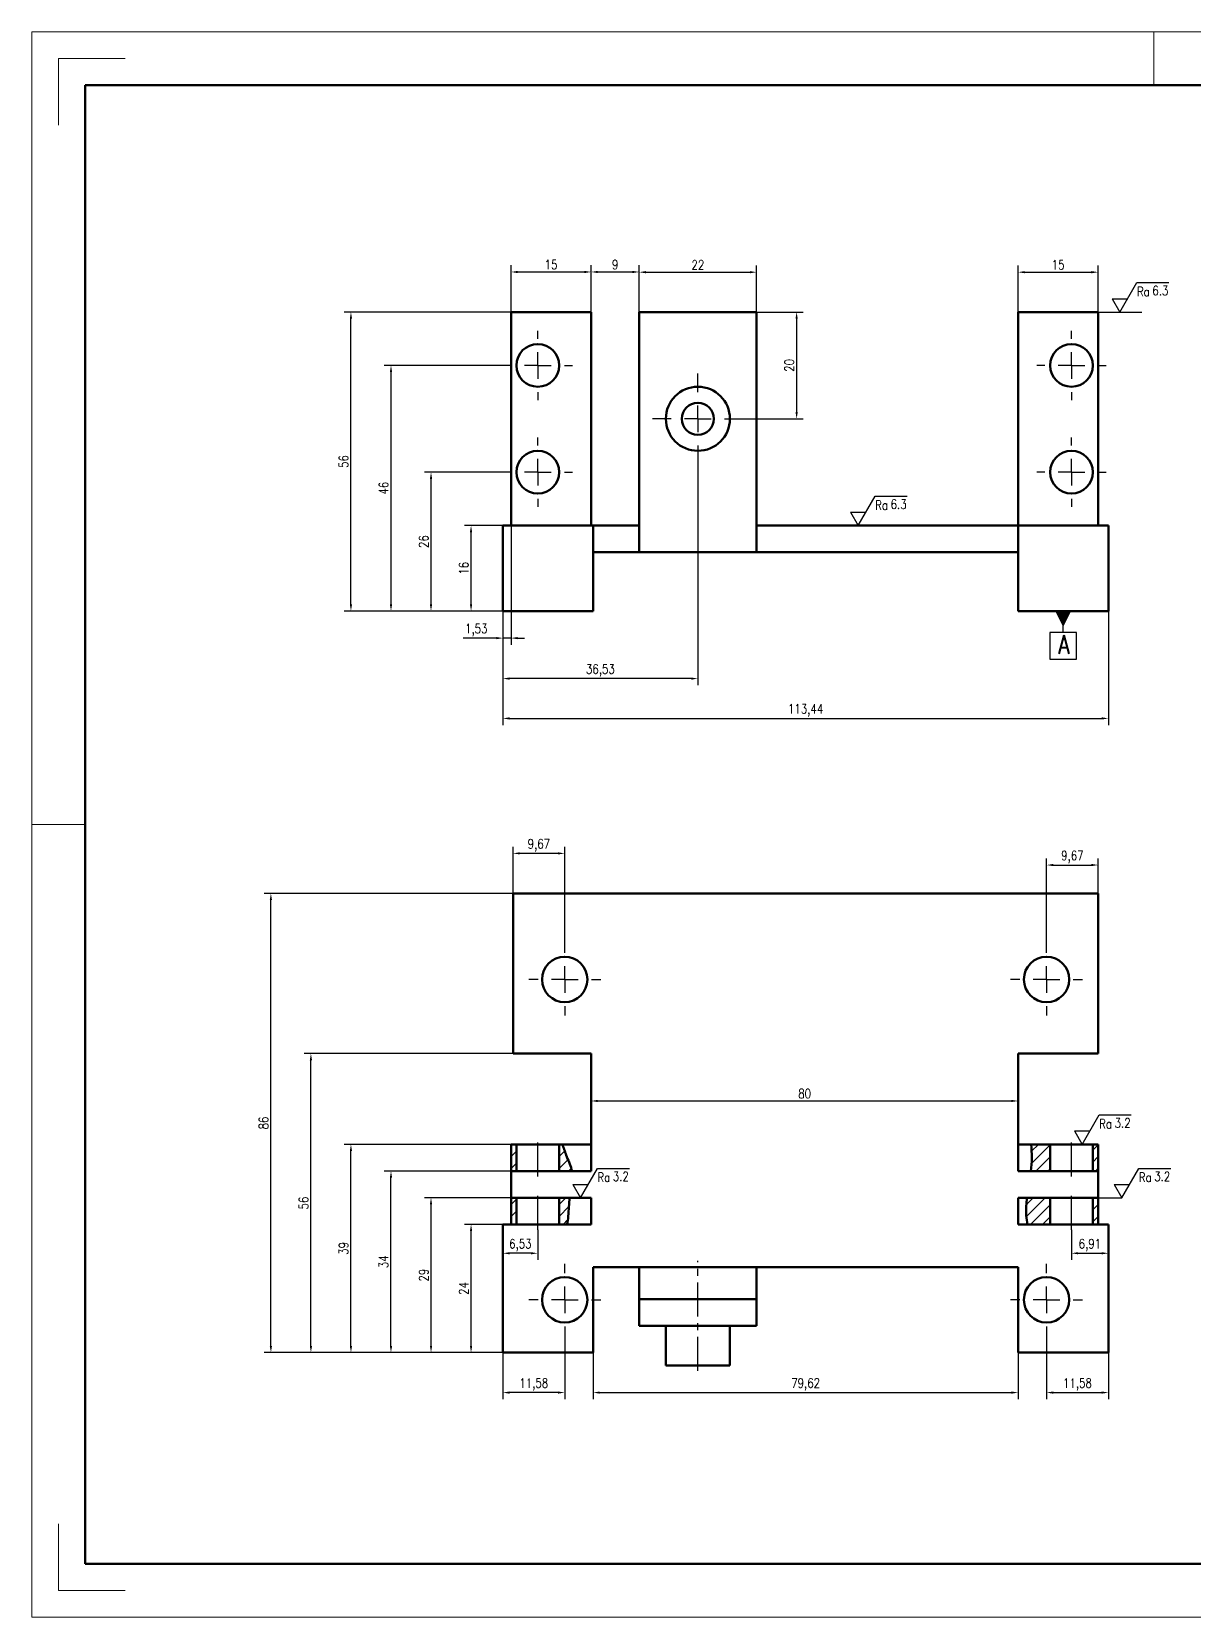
# Model space of a CAD drawing. Header units: millimetres. Extents: x 1049 to 1890, y 0 to 594.
# Drawn here: x 1049 to 1484, y 0 to 594 of the extents above; entities that cross this region are included whole.
import ezdxf

# ---------------------------------------------------------------- set-up
doc = ezdxf.new("R2010")
doc.units = ezdxf.units.MM
doc.header["$PDSIZE"] = -1
doc.linetypes.add('CENTERX2', pattern=[20.32, 12.7, -2.54, 2.54, -2.54])
for name, color, linetype in [('中心线', 1, 'CENTERX2'), ('剖面线', 4, 'Continuous'), ('尺寸线', 3, 'Continuous'), ('符号', 4, 'Continuous')]:
    doc.layers.add(name, color=color, linetype=linetype)
doc.layers.add('外框', color=255, linetype='Continuous', lineweight=0)
doc.layers.add('粗实线', color=255, linetype='Continuous', lineweight=50)
doc.styles.get("Standard").update_dxf_attribs({"font": 'txt.shx', "width": 0.8})
doc.dimstyles.new('副本 ISO-25', dxfattribs={"dimtxt": 3.5, "dimasz": 2.5, "dimexe": 2.5, "dimexo": 0, "dimgap": 1, "dimtad": 1, "dimlfac": 0.5, "dimtxsty": 'Standard', "dimcen": 2.5, "dimclrd": 3, "dimclre": 3, "dimadec": 0, "dimazin": 0, "dimtfac": 1, "dimtmove": 0, "dimatfit": 3, "dimfxl": 0, "dimarcsym": 0})
pattern_1 = [(45, (1033.679, 0), (-2.245064, 2.245064), [])]

# ---------------------------------------------------------------- blocks, each defined once
blk = doc.blocks.new('SW_CENTERMARKSYMBOL_0')
at = {"layer": '中心线', "color": 0}
for p, q in [((0, 10), (0, 13)), ((-10, 0), (-13, 0)), ((0, 0), (-5, 0)), ((0, 0), (0, 5)), ((0, 0), (0, -5)), ((0, 0), (5, 0)), ((10, 0), (13, 0)), ((0, -10), (0, -13))]:
    blk.add_line(p, q, dxfattribs=at)
blk = doc.blocks.new('SW_CENTERMARKSYMBOL_1')
at = {"layer": '中心线', "color": 0}
for p, q in [((0, 10), (0, 13)), ((-10, 0), (-13, 0)), ((0, 0), (-5, 0)), ((0, 0), (0, 5)), ((0, 0), (0, -5)), ((0, 0), (5, 0)), ((10, 0), (13, 0)), ((0, -10), (0, -13))]:
    blk.add_line(p, q, dxfattribs=at)
blk = doc.blocks.new('SW_CENTERMARKSYMBOL_2')
at = {"layer": '中心线', "color": 0}
for p, q in [((0, 10), (0, 13)), ((-10, 0), (-13, 0)), ((0, 0), (-5, 0)), ((0, 0), (0, 5)), ((0, 0), (0, -5)), ((0, 0), (5, 0)), ((10, 0), (13, 0)), ((0, -10), (0, -13))]:
    blk.add_line(p, q, dxfattribs=at)
blk = doc.blocks.new('SW_CENTERMARKSYMBOL_3')
at = {"layer": '中心线', "color": 0}
for p, q in [((0, 10), (0, 13)), ((-10, 0), (-13, 0)), ((0, 0), (-5, 0)), ((0, 0), (0, 5)), ((0, 0), (0, -5)), ((0, 0), (5, 0)), ((10, 0), (13, 0)), ((0, -10), (0, -13))]:
    blk.add_line(p, q, dxfattribs=at)
blk = doc.blocks.new('SW_CENTERMARKSYMBOL_4')
at = {"layer": '中心线', "color": 0}
for p, q in [((0, 10), (0, 17)), ((-10, 0), (-17, 0)), ((0, 0), (-5, 0)), ((0, 0), (0, 5)), ((0, 0), (0, -5)), ((0, 0), (5, 0)), ((10, 0), (17, 0)), ((0, -10), (0, -17))]:
    blk.add_line(p, q, dxfattribs=at)
blk = doc.blocks.new('SW_CENTERMARKSYMBOL_5')
at = {"layer": '中心线', "color": 0}
for p, q in [((0, 10), (0, 13.5)), ((0, 0), (-5, 0)), ((0, 0), (0, 5)), ((0, 0), (5, 0)), ((0, 0), (0, -5)), ((10, 0), (13.5, 0)), ((-10, 0), (-13.5, 0)), ((0, -10), (0, -13.5))]:
    blk.add_line(p, q, dxfattribs=at)
blk = doc.blocks.new('SW_CENTERMARKSYMBOL_6')
at = {"layer": '中心线', "color": 0}
for p, q in [((0, 10), (0, 13.5)), ((0, 0), (-5, 0)), ((0, 0), (0, 5)), ((0, 0), (5, 0)), ((0, 0), (0, -5)), ((10, 0), (13.5, 0)), ((-10, 0), (-13.5, 0)), ((0, -10), (0, -13.5))]:
    blk.add_line(p, q, dxfattribs=at)
blk = doc.blocks.new('SW_CENTERMARKSYMBOL_7')
at = {"layer": '中心线', "color": 0}
for p, q in [((0, 10), (0, 13.5)), ((0, 0), (-5, 0)), ((0, 0), (0, 5)), ((0, 0), (5, 0)), ((0, 0), (0, -5)), ((10, 0), (13.5, 0)), ((-10, 0), (-13.5, 0)), ((0, -10), (0, -13.5))]:
    blk.add_line(p, q, dxfattribs=at)
blk = doc.blocks.new('SW_CENTERMARKSYMBOL_8')
at = {"layer": '中心线', "color": 0}
for p, q in [((0, 10), (0, 13.5)), ((0, 0), (-5, 0)), ((0, 0), (0, 5)), ((0, 0), (5, 0)), ((0, 0), (0, -5)), ((10, 0), (13.5, 0)), ((-10, 0), (-13.5, 0)), ((0, -10), (0, -13.5))]:
    blk.add_line(p, q, dxfattribs=at)
blk = doc.blocks.new('*D63')
at = {"layer": 'Defpoints', "color": 0}
for p in [(1213.71, 408.99), (1225.65, 408.99), (1225.65, 376.98)]:
    blk.add_point(p, dxfattribs=at)
at = {"layer": '尺寸线', "color": 3, "lineweight": -2}
for p, q in [((1225.65, 408.99), (1211.21, 408.99)), ((1213.71, 379.48), (1213.71, 406.49)), ((1225.65, 376.98), (1211.21, 376.98))]:
    blk.add_line(p, q, dxfattribs=at)
at = {"layer": '尺寸线', "color": 3}
for points in [[(1213.29, 406.49), (1214.13, 406.49), (1213.71, 408.99)], [(1213.29, 379.48), (1214.13, 379.48), (1213.71, 376.98)]]:
    blk.add_solid(points, dxfattribs=at)
at = {"layer": '尺寸线', "color": 0, "insert": (1210.96, 392.99), "char_height": 3.5, "attachment_point": 5, "rotation": 90}
blk.add_mtext('16', dxfattribs=at)
blk = doc.blocks.new('*D64')
at = {"layer": 'Defpoints', "color": 0}
for p in [(1198.71, 428.99), (1225.71, 428.99), (1225.65, 376.98)]:
    blk.add_point(p, dxfattribs=at)
at = {"layer": '尺寸线', "color": 3, "lineweight": -2}
for p, q in [((1225.71, 428.99), (1196.21, 428.99)), ((1198.71, 379.48), (1198.71, 426.49)), ((1225.65, 376.98), (1196.21, 376.98))]:
    blk.add_line(p, q, dxfattribs=at)
at = {"layer": '尺寸线', "color": 3}
for points in [[(1198.29, 426.49), (1199.13, 426.49), (1198.71, 428.99)], [(1198.29, 379.48), (1199.13, 379.48), (1198.71, 376.98)]]:
    blk.add_solid(points, dxfattribs=at)
at = {"layer": '尺寸线', "color": 0, "insert": (1195.96, 402.99), "char_height": 3.5, "attachment_point": 5, "rotation": 90}
blk.add_mtext('26', dxfattribs=at)
blk = doc.blocks.new('*D65')
at = {"layer": 'Defpoints', "color": 0}
for p in [(1225.71, 468.99), (1183.71, 376.98), (1225.65, 376.98)]:
    blk.add_point(p, dxfattribs=at)
at = {"layer": '尺寸线', "color": 3, "lineweight": -2}
for p, q in [((1225.71, 468.99), (1181.21, 468.99)), ((1183.71, 466.49), (1183.71, 379.48)), ((1225.65, 376.98), (1181.21, 376.98))]:
    blk.add_line(p, q, dxfattribs=at)
at = {"layer": '尺寸线', "color": 3}
for points in [[(1183.29, 466.49), (1184.13, 466.49), (1183.71, 468.99)], [(1183.29, 379.48), (1184.13, 379.48), (1183.71, 376.98)]]:
    blk.add_solid(points, dxfattribs=at)
at = {"layer": '尺寸线', "color": 0, "insert": (1180.96, 422.99), "char_height": 3.5, "attachment_point": 5, "rotation": 90}
blk.add_mtext('46', dxfattribs=at)
blk = doc.blocks.new('*D66')
at = {"layer": 'Defpoints', "color": 0}
for p in [(1168.71, 488.99), (1228.71, 488.99), (1225.65, 376.98)]:
    blk.add_point(p, dxfattribs=at)
at = {"layer": '尺寸线', "color": 3, "lineweight": -2}
for p, q in [((1228.71, 488.99), (1166.21, 488.99)), ((1168.71, 379.48), (1168.71, 486.49)), ((1225.65, 376.98), (1166.21, 376.98))]:
    blk.add_line(p, q, dxfattribs=at)
at = {"layer": '尺寸线', "color": 3}
for points in [[(1168.29, 486.49), (1169.13, 486.49), (1168.71, 488.99)], [(1168.29, 379.48), (1169.13, 379.48), (1168.71, 376.98)]]:
    blk.add_solid(points, dxfattribs=at)
at = {"layer": '尺寸线', "color": 0, "insert": (1165.96, 432.99), "char_height": 3.5, "attachment_point": 5, "rotation": 90}
blk.add_mtext('56', dxfattribs=at)
blk = doc.blocks.new('*D67')
at = {"layer": 'Defpoints', "color": 0}
for p in [(1213.71, 147.18), (1225.65, 147.18), (1225.65, 99.18)]:
    blk.add_point(p, dxfattribs=at)
at = {"layer": '尺寸线', "color": 3, "lineweight": -2}
for p, q in [((1225.65, 147.18), (1211.21, 147.18)), ((1213.71, 101.68), (1213.71, 144.68)), ((1225.65, 99.18), (1211.21, 99.18))]:
    blk.add_line(p, q, dxfattribs=at)
at = {"layer": '尺寸线', "color": 3}
for points in [[(1213.29, 144.68), (1214.13, 144.68), (1213.71, 147.18)], [(1213.29, 101.68), (1214.13, 101.68), (1213.71, 99.18)]]:
    blk.add_solid(points, dxfattribs=at)
at = {"layer": '尺寸线', "color": 0, "insert": (1210.96, 123.18), "char_height": 3.5, "attachment_point": 5, "rotation": 90}
blk.add_mtext('24', dxfattribs=at)
blk = doc.blocks.new('*D68')
at = {"layer": 'Defpoints', "color": 0}
for p in [(1198.71, 157.18), (1228.71, 157.18), (1225.65, 99.18)]:
    blk.add_point(p, dxfattribs=at)
at = {"layer": '尺寸线', "color": 3, "lineweight": -2}
for p, q in [((1228.71, 157.18), (1196.21, 157.18)), ((1198.71, 101.68), (1198.71, 154.68)), ((1225.65, 99.18), (1196.21, 99.18))]:
    blk.add_line(p, q, dxfattribs=at)
at = {"layer": '尺寸线', "color": 3}
for points in [[(1198.29, 154.68), (1199.13, 154.68), (1198.71, 157.18)], [(1198.29, 101.68), (1199.13, 101.68), (1198.71, 99.18)]]:
    blk.add_solid(points, dxfattribs=at)
at = {"layer": '尺寸线', "color": 0, "insert": (1195.96, 128.18), "char_height": 3.5, "attachment_point": 5, "rotation": 90}
blk.add_mtext('29', dxfattribs=at)
blk = doc.blocks.new('*D69')
at = {"layer": 'Defpoints', "color": 0}
for p in [(1183.71, 167.18), (1228.71, 167.18), (1225.65, 99.18)]:
    blk.add_point(p, dxfattribs=at)
at = {"layer": '尺寸线', "color": 3, "lineweight": -2}
for p, q in [((1228.71, 167.18), (1181.21, 167.18)), ((1183.71, 101.68), (1183.71, 164.68)), ((1225.65, 99.18), (1181.21, 99.18))]:
    blk.add_line(p, q, dxfattribs=at)
at = {"layer": '尺寸线', "color": 3}
for points in [[(1183.29, 164.68), (1184.13, 164.68), (1183.71, 167.18)], [(1183.29, 101.68), (1184.13, 101.68), (1183.71, 99.18)]]:
    blk.add_solid(points, dxfattribs=at)
at = {"layer": '尺寸线', "color": 0, "insert": (1180.96, 133.18), "char_height": 3.5, "attachment_point": 5, "rotation": 90}
blk.add_mtext('34', dxfattribs=at)
blk = doc.blocks.new('*D70')
at = {"layer": 'Defpoints', "color": 0}
for p in [(1168.71, 177.18), (1228.71, 177.18), (1225.65, 99.18)]:
    blk.add_point(p, dxfattribs=at)
at = {"layer": '尺寸线', "color": 3, "lineweight": -2}
for p, q in [((1228.71, 177.18), (1166.21, 177.18)), ((1168.71, 101.68), (1168.71, 174.68)), ((1225.65, 99.18), (1166.21, 99.18))]:
    blk.add_line(p, q, dxfattribs=at)
at = {"layer": '尺寸线', "color": 3}
for points in [[(1168.29, 174.68), (1169.13, 174.68), (1168.71, 177.18)], [(1168.29, 101.68), (1169.13, 101.68), (1168.71, 99.18)]]:
    blk.add_solid(points, dxfattribs=at)
at = {"layer": '尺寸线', "color": 0, "insert": (1165.96, 138.18), "char_height": 3.5, "attachment_point": 5, "rotation": 90}
blk.add_mtext('39', dxfattribs=at)
blk = doc.blocks.new('*D71')
at = {"layer": 'Defpoints', "color": 0}
for p in [(1153.71, 211.18), (1229.46, 211.18), (1225.65, 99.18)]:
    blk.add_point(p, dxfattribs=at)
at = {"layer": '尺寸线', "color": 3, "lineweight": -2}
for p, q in [((1229.46, 211.18), (1151.21, 211.18)), ((1153.71, 101.68), (1153.71, 208.68)), ((1225.65, 99.18), (1151.21, 99.18))]:
    blk.add_line(p, q, dxfattribs=at)
at = {"layer": '尺寸线', "color": 3}
for points in [[(1153.29, 208.68), (1154.13, 208.68), (1153.71, 211.18)], [(1153.29, 101.68), (1154.13, 101.68), (1153.71, 99.18)]]:
    blk.add_solid(points, dxfattribs=at)
at = {"layer": '尺寸线', "color": 0, "insert": (1150.96, 155.18), "char_height": 3.5, "attachment_point": 5, "rotation": 90}
blk.add_mtext('56', dxfattribs=at)
blk = doc.blocks.new('*D72')
at = {"layer": 'Defpoints', "color": 0}
for p in [(1138.71, 271.18), (1229.46, 271.18), (1225.65, 99.18)]:
    blk.add_point(p, dxfattribs=at)
at = {"layer": '尺寸线', "color": 3, "lineweight": -2}
for p, q in [((1229.46, 271.18), (1136.21, 271.18)), ((1138.71, 101.68), (1138.71, 268.68)), ((1225.65, 99.18), (1136.21, 99.18))]:
    blk.add_line(p, q, dxfattribs=at)
at = {"layer": '尺寸线', "color": 3}
for points in [[(1138.29, 268.68), (1139.13, 268.68), (1138.71, 271.18)], [(1138.29, 101.68), (1139.13, 101.68), (1138.71, 99.18)]]:
    blk.add_solid(points, dxfattribs=at)
at = {"layer": '尺寸线', "color": 0, "insert": (1135.96, 185.18), "char_height": 3.5, "attachment_point": 5, "rotation": 90}
blk.add_mtext('86', dxfattribs=at)
blk = doc.blocks.new('*D73')
at = {"layer": 'Defpoints', "color": 0}
for p in [(1225.65, 147.18), (1238.71, 145.18), (1225.65, 136.37)]:
    blk.add_point(p, dxfattribs=at)
at = {"layer": '尺寸线', "color": 3, "lineweight": -2}
for p, q in [((1225.65, 147.18), (1225.65, 133.87)), ((1238.71, 145.18), (1238.71, 133.87)), ((1236.21, 136.37), (1228.15, 136.37))]:
    blk.add_line(p, q, dxfattribs=at)
at = {"layer": '尺寸线', "color": 3}
for points in [[(1228.15, 136.79), (1228.15, 135.96), (1225.65, 136.37)], [(1236.21, 136.79), (1236.21, 135.96), (1238.71, 136.37)]]:
    blk.add_solid(points, dxfattribs=at)
at = {"layer": '尺寸线', "color": 0, "insert": (1232.18, 139.41), "char_height": 3.5, "attachment_point": 5}
blk.add_mtext('6,53', dxfattribs=at)
blk = doc.blocks.new('*D74')
at = {"layer": 'Defpoints', "color": 0}
for p in [(1248.8, 105.45), (1225.65, 99.18), (1225.65, 84.18)]:
    blk.add_point(p, dxfattribs=at)
at = {"layer": '尺寸线', "color": 3, "lineweight": -2}
for p, q in [((1248.8, 105.45), (1248.8, 81.68)), ((1225.65, 99.18), (1225.65, 81.68)), ((1246.3, 84.18), (1228.15, 84.18))]:
    blk.add_line(p, q, dxfattribs=at)
at = {"layer": '尺寸线', "color": 3}
for points in [[(1228.15, 84.6), (1228.15, 83.77), (1225.65, 84.18)], [(1246.3, 84.6), (1246.3, 83.77), (1248.8, 84.18)]]:
    blk.add_solid(points, dxfattribs=at)
at = {"layer": '尺寸线', "color": 0, "insert": (1237.22, 87.22), "char_height": 3.5, "attachment_point": 5}
blk.add_mtext('11,58', dxfattribs=at)
blk = doc.blocks.new('*D75')
at = {"layer": 'Defpoints', "color": 0}
for p in [(1259.46, 99.18), (1418.71, 99.18), (1418.71, 84.18)]:
    blk.add_point(p, dxfattribs=at)
at = {"layer": '尺寸线', "color": 3, "lineweight": -2}
for p, q in [((1259.46, 99.18), (1259.46, 81.68)), ((1418.71, 99.18), (1418.71, 81.68)), ((1261.96, 84.18), (1416.21, 84.18))]:
    blk.add_line(p, q, dxfattribs=at)
at = {"layer": '尺寸线', "color": 3}
for points in [[(1261.96, 84.6), (1261.96, 83.77), (1259.46, 84.18)], [(1416.21, 84.6), (1416.21, 83.77), (1418.71, 84.18)]]:
    blk.add_solid(points, dxfattribs=at)
at = {"layer": '尺寸线', "color": 0, "insert": (1339.09, 87.22), "char_height": 3.5, "attachment_point": 5}
blk.add_mtext('79,62', dxfattribs=at)
blk = doc.blocks.new('*D76')
at = {"layer": 'Defpoints', "color": 0}
for p in [(1429.37, 105.45), (1452.53, 99.18), (1452.53, 84.18)]:
    blk.add_point(p, dxfattribs=at)
at = {"layer": '尺寸线', "color": 3, "lineweight": -2}
for p, q in [((1429.37, 105.45), (1429.37, 81.68)), ((1452.53, 99.18), (1452.53, 81.68)), ((1431.87, 84.18), (1450.03, 84.18))]:
    blk.add_line(p, q, dxfattribs=at)
at = {"layer": '尺寸线', "color": 3}
for points in [[(1431.87, 84.6), (1431.87, 83.77), (1429.37, 84.18)], [(1450.03, 84.6), (1450.03, 83.77), (1452.53, 84.18)]]:
    blk.add_solid(points, dxfattribs=at)
at = {"layer": '尺寸线', "color": 0, "insert": (1440.95, 87.22), "char_height": 3.5, "attachment_point": 5}
blk.add_mtext('11,58', dxfattribs=at)
blk = doc.blocks.new('*D77')
at = {"layer": 'Defpoints', "color": 0}
for p in [(1438.71, 145.18), (1452.53, 147.18), (1452.53, 136.37)]:
    blk.add_point(p, dxfattribs=at)
at = {"layer": '尺寸线', "color": 3, "lineweight": -2}
for p, q in [((1438.71, 145.18), (1438.71, 133.87)), ((1452.53, 147.18), (1452.53, 133.87)), ((1441.21, 136.37), (1450.03, 136.37))]:
    blk.add_line(p, q, dxfattribs=at)
at = {"layer": '尺寸线', "color": 3}
for points in [[(1441.21, 136.79), (1441.21, 135.96), (1438.71, 136.37)], [(1450.03, 136.79), (1450.03, 135.96), (1452.53, 136.37)]]:
    blk.add_solid(points, dxfattribs=at)
at = {"layer": '尺寸线', "color": 0, "insert": (1445.62, 139.41), "char_height": 3.5, "attachment_point": 5}
blk.add_mtext('6,91', dxfattribs=at)
blk = doc.blocks.new('*D78')
at = {"layer": 'Defpoints', "color": 0}
for p in [(1418.71, 193.43), (1258.71, 177.18), (1418.71, 177.18)]:
    blk.add_point(p, dxfattribs=at)
at = {"layer": '尺寸线', "color": 3, "lineweight": -2}
for p, q in [((1258.71, 177.18), (1258.71, 195.93)), ((1261.21, 193.43), (1416.21, 193.43)), ((1418.71, 177.18), (1418.71, 195.93))]:
    blk.add_line(p, q, dxfattribs=at)
at = {"layer": '尺寸线', "color": 3}
for points in [[(1261.21, 193.85), (1261.21, 193.02), (1258.71, 193.43)], [(1416.21, 193.85), (1416.21, 193.02), (1418.71, 193.43)]]:
    blk.add_solid(points, dxfattribs=at)
at = {"layer": '尺寸线', "color": 0, "insert": (1338.71, 196.18), "char_height": 3.5, "attachment_point": 5}
blk.add_mtext('80', dxfattribs=at)
blk = doc.blocks.new('*D79')
at = {"layer": 'Defpoints', "color": 0}
for p in [(1229.46, 286.18), (1229.46, 271.18), (1248.8, 252.45)]:
    blk.add_point(p, dxfattribs=at)
at = {"layer": '尺寸线', "color": 3, "lineweight": -2}
for p, q in [((1229.46, 271.18), (1229.46, 288.68)), ((1246.3, 286.18), (1231.96, 286.18)), ((1248.8, 252.45), (1248.8, 288.68))]:
    blk.add_line(p, q, dxfattribs=at)
at = {"layer": '尺寸线', "color": 3}
for points in [[(1231.96, 286.6), (1231.96, 285.77), (1229.46, 286.18)], [(1246.3, 286.6), (1246.3, 285.77), (1248.8, 286.18)]]:
    blk.add_solid(points, dxfattribs=at)
at = {"layer": '尺寸线', "color": 0, "insert": (1239.13, 289.22), "char_height": 3.5, "attachment_point": 5}
blk.add_mtext('9,67', dxfattribs=at)
blk = doc.blocks.new('*D80')
at = {"layer": 'Defpoints', "color": 0}
for p in [(1448.71, 281.81), (1448.71, 271.18), (1429.37, 252.45)]:
    blk.add_point(p, dxfattribs=at)
at = {"layer": '尺寸线', "color": 3, "lineweight": -2}
for p, q in [((1429.37, 252.45), (1429.37, 284.31)), ((1431.87, 281.81), (1446.21, 281.81)), ((1448.71, 271.18), (1448.71, 284.31))]:
    blk.add_line(p, q, dxfattribs=at)
at = {"layer": '尺寸线', "color": 3}
for points in [[(1431.87, 282.23), (1431.87, 281.4), (1429.37, 281.81)], [(1446.21, 282.23), (1446.21, 281.4), (1448.71, 281.81)]]:
    blk.add_solid(points, dxfattribs=at)
at = {"layer": '尺寸线', "color": 0, "insert": (1439.04, 284.85), "char_height": 3.5, "attachment_point": 5}
blk.add_mtext('9,67', dxfattribs=at)
blk = doc.blocks.new('biamancucaodu')
at = {"layer": '符号'}
for p, q in [((0, 0), (6.35, 11)), ((6.35, 11), (18.35, 11)), ((-2.89, 5), (2.89, 5)), ((-2.89, 5), (2.89, 5)), ((-2.89, 5), (0, 0))]:
    blk.add_line(p, q, dxfattribs=at)
at = {"layer": '符号', "insert": (6.35, 9.41), "char_height": 3.5, "attachment_point": 1}
blk.add_mtext_dynamic_manual_height_columns('Ra', width=13.1483, gutter_width=25, heights=[0], dxfattribs=at)
at = {"layer": '符号', "width": 0.8}
blk.add_attdef('RA', (12.13, 6.26), '', height=3.5, dxfattribs=at)
blk = doc.blocks.new('*D82')
at = {"layer": 'Defpoints', "color": 0}
for p in [(1228.71, 408.99), (1225.65, 376.98), (1225.65, 366.83)]:
    blk.add_point(p, dxfattribs=at)
at = {"layer": '尺寸线', "color": 3, "lineweight": -2}
for p, q in [((1228.71, 408.99), (1228.71, 364.33)), ((1225.65, 376.98), (1225.65, 364.33)), ((1223.15, 366.83), (1210.71, 366.83)), ((1228.71, 366.83), (1225.65, 366.83)), ((1231.21, 366.83), (1233.71, 366.83))]:
    blk.add_line(p, q, dxfattribs=at)
at = {"layer": '尺寸线', "color": 3}
for points in [[(1223.15, 367.24), (1223.15, 366.41), (1225.65, 366.83)], [(1231.21, 367.24), (1231.21, 366.41), (1228.71, 366.83)]]:
    blk.add_solid(points, dxfattribs=at)
at = {"layer": '尺寸线', "color": 0, "insert": (1215.68, 369.87), "char_height": 3.5, "attachment_point": 5}
blk.add_mtext('1,53', dxfattribs=at)
blk = doc.blocks.new('*D83')
at = {"layer": 'Defpoints', "color": 0}
for p in [(1298.71, 431.99), (1225.65, 376.98), (1225.65, 351.66)]:
    blk.add_point(p, dxfattribs=at)
at = {"layer": '尺寸线', "color": 3, "lineweight": -2}
for p, q in [((1298.71, 431.99), (1298.71, 349.16)), ((1225.65, 376.98), (1225.65, 349.16)), ((1296.21, 351.66), (1228.15, 351.66))]:
    blk.add_line(p, q, dxfattribs=at)
at = {"layer": '尺寸线', "color": 3}
for points in [[(1228.15, 352.08), (1228.15, 351.24), (1225.65, 351.66)], [(1296.21, 352.08), (1296.21, 351.24), (1298.71, 351.66)]]:
    blk.add_solid(points, dxfattribs=at)
at = {"layer": '尺寸线', "color": 0, "insert": (1262.18, 354.7), "char_height": 3.5, "attachment_point": 5}
blk.add_mtext('36,53', dxfattribs=at)
blk = doc.blocks.new('*D84')
at = {"layer": 'Defpoints', "color": 0}
for p in [(1225.65, 376.98), (1452.53, 376.98), (1452.53, 336.74)]:
    blk.add_point(p, dxfattribs=at)
at = {"layer": '尺寸线', "color": 3, "lineweight": -2}
for p, q in [((1225.65, 376.98), (1225.65, 334.24)), ((1452.53, 376.98), (1452.53, 334.24)), ((1228.15, 336.74), (1450.03, 336.74))]:
    blk.add_line(p, q, dxfattribs=at)
at = {"layer": '尺寸线', "color": 3}
for points in [[(1228.15, 337.16), (1228.15, 336.33), (1225.65, 336.74)], [(1450.03, 337.16), (1450.03, 336.33), (1452.53, 336.74)]]:
    blk.add_solid(points, dxfattribs=at)
at = {"layer": '尺寸线', "color": 0, "insert": (1339.09, 339.79), "char_height": 3.5, "attachment_point": 5}
blk.add_mtext('113,44', dxfattribs=at)
blk = doc.blocks.new('*D85')
at = {"layer": 'Defpoints', "color": 0}
for p in [(1258.71, 503.99), (1228.71, 488.99), (1258.71, 488.99)]:
    blk.add_point(p, dxfattribs=at)
at = {"layer": '尺寸线', "color": 3, "lineweight": -2}
for p, q in [((1228.71, 488.99), (1228.71, 506.49)), ((1258.71, 488.99), (1258.71, 506.49)), ((1231.21, 503.99), (1256.21, 503.99))]:
    blk.add_line(p, q, dxfattribs=at)
at = {"layer": '尺寸线', "color": 3}
for points in [[(1231.21, 504.41), (1231.21, 503.57), (1228.71, 503.99)], [(1256.21, 504.41), (1256.21, 503.57), (1258.71, 503.99)]]:
    blk.add_solid(points, dxfattribs=at)
at = {"layer": '尺寸线', "color": 0, "insert": (1243.71, 506.74), "char_height": 3.5, "attachment_point": 5}
blk.add_mtext('15', dxfattribs=at)
blk = doc.blocks.new('*D86')
at = {"layer": 'Defpoints', "color": 0}
for p in [(1276.71, 503.99), (1258.71, 488.99), (1276.71, 488.99)]:
    blk.add_point(p, dxfattribs=at)
at = {"layer": '尺寸线', "color": 3, "lineweight": -2}
for p, q in [((1258.71, 488.99), (1258.71, 506.49)), ((1276.71, 488.99), (1276.71, 506.49)), ((1261.21, 503.99), (1274.21, 503.99))]:
    blk.add_line(p, q, dxfattribs=at)
at = {"layer": '尺寸线', "color": 3}
for points in [[(1261.21, 504.41), (1261.21, 503.57), (1258.71, 503.99)], [(1274.21, 504.41), (1274.21, 503.57), (1276.71, 503.99)]]:
    blk.add_solid(points, dxfattribs=at)
at = {"layer": '尺寸线', "color": 0, "insert": (1267.71, 506.74), "char_height": 3.5, "attachment_point": 5}
blk.add_mtext('9', dxfattribs=at)
blk = doc.blocks.new('*D87')
at = {"layer": 'Defpoints', "color": 0}
for p in [(1320.71, 503.91), (1276.71, 488.99), (1320.71, 488.99)]:
    blk.add_point(p, dxfattribs=at)
at = {"layer": '尺寸线', "color": 3, "lineweight": -2}
for p, q in [((1276.71, 488.99), (1276.71, 506.41)), ((1320.71, 488.99), (1320.71, 506.41)), ((1279.21, 503.91), (1318.21, 503.91))]:
    blk.add_line(p, q, dxfattribs=at)
at = {"layer": '尺寸线', "color": 3}
for points in [[(1279.21, 504.32), (1279.21, 503.49), (1276.71, 503.91)], [(1318.21, 504.32), (1318.21, 503.49), (1320.71, 503.91)]]:
    blk.add_solid(points, dxfattribs=at)
at = {"layer": '尺寸线', "color": 0, "insert": (1298.71, 506.66), "char_height": 3.5, "attachment_point": 5}
blk.add_mtext('22', dxfattribs=at)
blk = doc.blocks.new('*D88')
at = {"layer": 'Defpoints', "color": 0}
for p in [(1448.71, 503.91), (1418.71, 488.99), (1448.71, 488.99)]:
    blk.add_point(p, dxfattribs=at)
at = {"layer": '尺寸线', "color": 3, "lineweight": -2}
for p, q in [((1418.71, 488.99), (1418.71, 506.41)), ((1448.71, 488.99), (1448.71, 506.41)), ((1421.21, 503.91), (1446.21, 503.91))]:
    blk.add_line(p, q, dxfattribs=at)
at = {"layer": '尺寸线', "color": 3}
for points in [[(1421.21, 504.32), (1421.21, 503.49), (1418.71, 503.91)], [(1446.21, 504.32), (1446.21, 503.49), (1448.71, 503.91)]]:
    blk.add_solid(points, dxfattribs=at)
at = {"layer": '尺寸线', "color": 0, "insert": (1433.71, 506.66), "char_height": 3.5, "attachment_point": 5}
blk.add_mtext('15', dxfattribs=at)
blk = doc.blocks.new('*D89')
at = {"layer": 'Defpoints', "color": 0}
for p in [(1320.71, 488.99), (1315.71, 448.99), (1335.71, 448.99)]:
    blk.add_point(p, dxfattribs=at)
at = {"layer": '尺寸线', "color": 3, "lineweight": -2}
for p, q in [((1320.71, 488.99), (1338.21, 488.99)), ((1335.71, 486.49), (1335.71, 451.49)), ((1315.71, 448.99), (1338.21, 448.99))]:
    blk.add_line(p, q, dxfattribs=at)
at = {"layer": '尺寸线', "color": 3}
for points in [[(1335.29, 486.49), (1336.13, 486.49), (1335.71, 488.99)], [(1335.29, 451.49), (1336.13, 451.49), (1335.71, 448.99)]]:
    blk.add_solid(points, dxfattribs=at)
at = {"layer": '尺寸线', "color": 0, "insert": (1332.96, 468.99), "char_height": 3.5, "attachment_point": 5, "rotation": 90}
blk.add_mtext('20', dxfattribs=at)
blk = doc.blocks.new('新块')
at = {"layer": '尺寸线'}
for p, q in [((2.5, 9), (-2.5, 9)), ((-2.5, 9), (-2.5, 4)), ((2.5, 4), (2.5, 9)), ((-2.5, 4), (2.5, 4)), ((0, 4), (0, 3)), ((0, 3), (0, 0))]:
    blk.add_line(p, q, dxfattribs=at)
blk.add_lwpolyline([(0, 0, 3, 0, 0), (0, 3, 0, 0, 0)], format="xyseb", dxfattribs=at)

msp = doc.modelspace()

# ---------------------------------------------------------------- hatches: boundary and pattern name
at = {"layer": '剖面线'}
h = msp.add_hatch(dxfattribs=at)
h.set_pattern_fill('ANSI31', color=256, style=0)
h.set_pattern_definition(pattern_1)
h.paths.add_polyline_path([(1228.71, 177.183), (1228.71, 167.183), (1230.71, 167.183), (1230.71, 177.183)], flags=0)
h = msp.add_hatch(dxfattribs=at)
h.set_pattern_fill('ANSI31', color=256, style=0)
h.set_pattern_definition(pattern_1)
edge = h.paths.add_edge_path(flags=0)
edge.add_line((1247.836, 177.183), (1246.71, 177.183))
edge.add_line((1246.71, 177.183), (1246.71, 167.183))
edge.add_line((1246.71, 167.183), (1251.521, 167.183))
edge.add_spline(control_points=[(1251.521, 167.183), (1251.489, 167.391), (1251.111, 169.426), (1249.309, 172.566), (1248.519, 175.968), (1247.836, 177.183)], knot_values=[0.809606, 0.809606, 0.809606, 0.809606, 0.8153879, 0.8664392, 0.9049882, 0.9049882, 0.9049882, 0.9049882], weights=[1, 1, 1, 1, 1, 1], degree=3, periodic=0)
h = msp.add_hatch(dxfattribs=at)
h.set_pattern_fill('ANSI31', color=256, style=0)
h.set_pattern_definition(pattern_1)
edge = h.paths.add_edge_path(flags=0)
edge.add_spline(control_points=[(1423.654, 177.183), (1423.74, 175.503), (1423.927, 171.812), (1423.679, 168.777), (1423.482, 167.183)], knot_values=[0.0933904, 0.0933904, 0.0933904, 0.0933904, 0.1234333, 0.1596781, 0.1596781, 0.1596781, 0.1596781], weights=[1, 1, 1, 1, 1], degree=3, periodic=0)
edge.add_line((1423.482, 167.183), (1430.71, 167.183))
edge.add_line((1430.71, 167.183), (1430.71, 177.183))
edge.add_line((1430.71, 177.183), (1423.654, 177.183))
h = msp.add_hatch(dxfattribs=at)
h.set_pattern_fill('ANSI31', color=256, style=0)
h.set_pattern_definition(pattern_1)
h.paths.add_polyline_path([(1448.71, 177.183), (1446.71, 177.183), (1446.71, 167.183), (1448.71, 167.183)], flags=0)
h = msp.add_hatch(dxfattribs=at)
h.set_pattern_fill('ANSI31', color=256, style=0)
h.set_pattern_definition(pattern_1)
h.paths.add_polyline_path([(1228.71, 147.183), (1230.71, 147.183), (1230.71, 157.183), (1228.71, 157.183)], flags=0)
h = msp.add_hatch(dxfattribs=at)
h.set_pattern_fill('ANSI31', color=256, style=0)
h.set_pattern_definition(pattern_1)
edge = h.paths.add_edge_path(flags=0)
edge.add_line((1246.71, 147.183), (1249.653, 147.183))
edge.add_spline(control_points=[(1249.653, 147.183), (1249.955, 148.074), (1250.225, 151.821), (1250.447, 154.961), (1250.696, 157.183)], knot_values=[0.6314238, 0.6314238, 0.6314238, 0.6314238, 0.6576476, 0.7195501, 0.7195501, 0.7195501, 0.7195501], weights=[1, 1, 1, 1, 1], degree=3, periodic=0)
edge.add_line((1250.696, 157.183), (1246.71, 157.183))
edge.add_line((1246.71, 157.183), (1246.71, 147.183))
h = msp.add_hatch(dxfattribs=at)
h.set_pattern_fill('ANSI31', color=256, style=0)
h.set_pattern_definition(pattern_1)
edge = h.paths.add_edge_path(flags=0)
edge.add_line((1430.71, 147.183), (1430.71, 157.183))
edge.add_line((1430.71, 157.183), (1422.03, 157.183))
edge.add_spline(control_points=[(1422.03, 157.183), (1421.922, 156.173), (1421.649, 152.905), (1421.716, 149.253), (1422.209, 147.183)], knot_values=[0.2351915, 0.2351915, 0.2351915, 0.2351915, 0.2567619, 0.3030975, 0.3030975, 0.3030975, 0.3030975], weights=[1, 1, 1, 1, 1], degree=3, periodic=0)
edge.add_line((1422.209, 147.183), (1430.71, 147.183))
h = msp.add_hatch(dxfattribs=at)
h.set_pattern_fill('ANSI31', color=256, style=0)
h.set_pattern_definition(pattern_1)
h.paths.add_polyline_path([(1448.71, 147.183), (1448.71, 157.183), (1446.71, 157.183), (1446.71, 147.183)], flags=0)

# ---------------------------------------------------------------- linework, layer by layer
for p, q in [((1448.71, 488.99), (1465.057, 488.99)), ((1448.71, 157.183), (1457.596, 157.183))]:
    msp.add_line(p, q)
at = {"layer": '中心线'}
for p, q in [((1238.71, 165.183), (1238.71, 179.183)), ((1438.71, 165.183), (1438.71, 179.183)), ((1238.71, 145.183), (1238.71, 159.183)), ((1438.71, 145.183), (1438.71, 159.183)), ((1298.71, 92.383), (1298.71, 133.51))]:
    msp.add_line(p, q, dxfattribs=at)
at = {"layer": '外框'}
for p, q in [((1049.076, 594.001), (1049.076, 0.001)), ((1890.076, 594.001), (1049.076, 594.001)), ((1469.576, 594.001), (1469.576, 574.001)), ((1059.076, 584.001), (1084.076, 584.001)), ((1059.076, 584.001), (1059.076, 559.001)), ((1049.076, 297.001), (1069.076, 297.001)), ((1059.076, 10.001), (1059.076, 35.001)), ((1059.076, 10.001), (1084.076, 10.001)), ((1049.076, 0.001), (1890.076, 0.001))]:
    msp.add_line(p, q, dxfattribs=at)
at = {"layer": '粗实线'}
for p, q in [((1870.076, 574.001), (1069.076, 574.001)), ((1069.076, 574.001), (1069.076, 20.001)), ((1228.71, 488.99), (1228.71, 408.99)), ((1258.71, 488.99), (1228.71, 488.99)), ((1258.71, 488.99), (1258.71, 408.99)), ((1276.71, 398.99), (1276.71, 488.99)), ((1320.71, 488.99), (1276.71, 488.99)), ((1320.71, 398.99), (1320.71, 488.99)), ((1418.71, 488.99), (1418.71, 408.99)), ((1448.71, 488.99), (1418.71, 488.99)), ((1448.71, 488.99), (1448.71, 408.99)), ((1259.463, 408.99), (1225.645, 408.99)), ((1225.645, 376.983), (1225.645, 408.99)), ((1259.463, 376.983), (1259.463, 408.99)), ((1259.463, 408.99), (1276.71, 408.99)), ((1320.71, 408.99), (1418.71, 408.99)), ((1418.71, 408.99), (1452.528, 408.99)), ((1418.71, 376.983), (1418.71, 408.99)), ((1452.528, 376.983), (1452.528, 408.99)), ((1259.463, 398.99), (1276.71, 398.99)), ((1320.71, 398.99), (1276.71, 398.99)), ((1320.71, 398.99), (1418.71, 398.99)), ((1225.645, 376.983), (1259.463, 376.983)), ((1452.528, 376.983), (1418.71, 376.983)), ((1229.463, 211.183), (1229.463, 271.183)), ((1448.71, 271.183), (1229.463, 271.183)), ((1448.71, 211.183), (1448.71, 271.183)), ((1258.71, 211.183), (1229.463, 211.183)), ((1258.71, 211.183), (1258.71, 177.183)), ((1418.71, 211.183), (1448.71, 211.183)), ((1418.71, 177.183), (1418.71, 211.183)), ((1228.71, 177.183), (1228.71, 167.183)), ((1230.71, 177.183), (1228.71, 177.183)), ((1230.71, 167.183), (1230.71, 177.183)), ((1230.71, 177.183), (1246.71, 177.183)), ((1246.71, 177.183), (1246.71, 167.183)), ((1247.836, 177.183), (1246.71, 177.183)), ((1247.836, 177.183), (1258.71, 177.183)), ((1258.71, 177.183), (1258.71, 167.183)), ((1418.71, 167.183), (1418.71, 177.183)), ((1418.71, 177.183), (1423.654, 177.183)), ((1423.654, 177.183), (1430.71, 177.183)), ((1430.71, 177.183), (1430.71, 167.183)), ((1430.71, 177.183), (1446.71, 177.183)), ((1446.71, 167.183), (1446.71, 177.183)), ((1446.71, 177.183), (1448.71, 177.183)), ((1448.71, 177.183), (1448.71, 167.183)), ((1228.71, 167.183), (1230.71, 167.183)), ((1228.71, 157.183), (1228.71, 167.183)), ((1246.71, 167.183), (1230.71, 167.183)), ((1246.71, 167.183), (1251.521, 167.183)), ((1258.71, 167.183), (1251.521, 167.183)), ((1423.482, 167.183), (1418.71, 167.183)), ((1430.71, 167.183), (1423.482, 167.183)), ((1446.71, 167.183), (1430.71, 167.183)), ((1448.71, 167.183), (1446.71, 167.183)), ((1448.71, 157.183), (1448.71, 167.183)), ((1228.71, 157.183), (1228.71, 147.183)), ((1230.71, 157.183), (1228.71, 157.183)), ((1230.71, 147.183), (1230.71, 157.183)), ((1230.71, 157.183), (1246.71, 157.183)), ((1246.71, 157.183), (1246.71, 147.183)), ((1250.696, 157.183), (1246.71, 157.183)), ((1250.696, 157.183), (1258.71, 157.183)), ((1258.71, 157.183), (1258.71, 147.183)), ((1418.71, 147.183), (1418.71, 157.183)), ((1418.71, 157.183), (1422.03, 157.183)), ((1422.03, 157.183), (1430.71, 157.183)), ((1430.71, 157.183), (1430.71, 147.183)), ((1430.71, 157.183), (1446.71, 157.183)), ((1446.71, 147.183), (1446.71, 157.183)), ((1446.71, 157.183), (1448.71, 157.183)), ((1448.71, 157.183), (1448.71, 147.183)), ((1225.645, 99.183), (1225.645, 147.183)), ((1225.645, 147.183), (1228.71, 147.183)), ((1228.71, 147.183), (1230.71, 147.183)), ((1246.71, 147.183), (1230.71, 147.183)), ((1246.71, 147.183), (1249.653, 147.183)), ((1258.71, 147.183), (1249.653, 147.183)), ((1422.209, 147.183), (1418.71, 147.183)), ((1430.71, 147.183), (1422.209, 147.183)), ((1446.71, 147.183), (1430.71, 147.183)), ((1448.71, 147.183), (1446.71, 147.183)), ((1452.528, 147.183), (1448.71, 147.183)), ((1452.528, 99.183), (1452.528, 147.183)), ((1259.463, 131.183), (1276.71, 131.183)), ((1259.463, 131.183), (1259.463, 99.183)), ((1276.71, 131.183), (1320.71, 131.183)), ((1276.71, 131.183), (1276.71, 119.183)), ((1320.71, 131.183), (1320.71, 119.183)), ((1320.71, 131.183), (1418.71, 131.183)), ((1418.71, 131.183), (1418.71, 99.183)), ((1276.71, 109.183), (1276.71, 119.183)), ((1320.71, 119.183), (1276.71, 119.183)), ((1320.71, 109.183), (1320.71, 119.183)), ((1320.71, 109.183), (1276.71, 109.183)), ((1286.71, 109.183), (1286.71, 94.383)), ((1310.71, 94.383), (1310.71, 109.183)), ((1259.463, 99.183), (1225.645, 99.183)), ((1418.71, 99.183), (1452.528, 99.183)), ((1310.71, 94.383), (1286.71, 94.383)), ((1069.076, 20.001), (1870.076, 20.001))]:
    msp.add_line(p, q, dxfattribs=at)
for centre, radius in [((1238.71, 468.99), 8), ((1438.71, 468.99), 8), ((1298.71, 448.99), 12), ((1298.71, 448.99), 6), ((1238.71, 428.99), 8), ((1438.71, 428.99), 8), ((1248.804, 238.95), 8.5), ((1429.369, 238.95), 8.5), ((1248.804, 118.95), 8.5), ((1429.369, 118.95), 8.5)]:
    msp.add_circle(centre, radius, dxfattribs=at)
for points, knots in [([(1251.521, 167.183), (1251.489, 167.391), (1251.111, 169.426), (1249.309, 172.566), (1248.519, 175.968), (1247.836, 177.183)], [0.809606017, 0.809606017, 0.809606017, 0.809606017, 0.815387932, 0.866439166, 0.904988177, 0.904988177, 0.904988177, 0.904988177]), ([(1423.654, 177.183), (1423.74, 175.503), (1423.927, 171.812), (1423.679, 168.777), (1423.482, 167.183)], [0.093390402, 0.093390402, 0.093390402, 0.093390402, 0.123433274, 0.159678086, 0.159678086, 0.159678086, 0.159678086]), ([(1249.653, 147.183), (1249.955, 148.074), (1250.225, 151.821), (1250.447, 154.961), (1250.696, 157.183)], [0.631423807, 0.631423807, 0.631423807, 0.631423807, 0.657647563, 0.719550149, 0.719550149, 0.719550149, 0.719550149]), ([(1422.03, 157.183), (1421.922, 156.173), (1421.649, 152.905), (1421.716, 149.253), (1422.209, 147.183)], [0.235191512, 0.235191512, 0.235191512, 0.235191512, 0.256761927, 0.303097461, 0.303097461, 0.303097461, 0.303097461])]:
    msp.add_open_spline(points, degree=3, knots=knots, dxfattribs=at)

# ---------------------------------------------------------------- block references
at = {"xscale": 2, "yscale": 2, "zscale": 2, "rotation": 180}
msp.add_blockref('新块', (1435.619, 376.983), dxfattribs=at)
at = {"layer": '中心线'}
for name, p in [('SW_CENTERMARKSYMBOL_2', (1238.71, 468.99)), ('SW_CENTERMARKSYMBOL_1', (1438.71, 468.99)), ('SW_CENTERMARKSYMBOL_4', (1298.71, 448.99)), ('SW_CENTERMARKSYMBOL_3', (1238.71, 428.99)), ('SW_CENTERMARKSYMBOL_0', (1438.71, 428.99)), ('SW_CENTERMARKSYMBOL_8', (1248.804, 238.95)), ('SW_CENTERMARKSYMBOL_6', (1429.369, 238.95)), ('SW_CENTERMARKSYMBOL_7', (1248.804, 118.95)), ('SW_CENTERMARKSYMBOL_5', (1429.369, 118.95))]:
    msp.add_blockref(name, p, dxfattribs=at)
at = {"layer": '尺寸线'}
for p, values in [((1456.884, 488.99), {'RA': '6.3'}), ((1358.801, 408.99), {'RA': '6.3'}), ((1442.739, 177.183), {'RA': '3.2'}), ((1254.703, 157.183), {'RA': '3.2'}), ((1457.596, 157.183), {'RA': '3.2'})]:
    msp.add_blockref('biamancucaodu', p, dxfattribs=at).add_auto_attribs(values)

# ---------------------------------------------------------------- texts
at = {"layer": '尺寸线', "insert": (1433.677, 367.936), "char_height": 7, "attachment_point": 1}
msp.add_mtext_dynamic_manual_height_columns('A', width=5.18293, gutter_width=50, heights=[0], dxfattribs=at)

# ---------------------------------------------------------------- dimensions: what is measured, and where the dimension line sits
at = {"layer": '尺寸线'}
for base, p1, p2, picture, middle in [((1258.71, 503.99), (1228.71, 488.99), (1258.71, 488.99), '*D85', (1243.71, 506.74)), ((1276.71, 503.99), (1258.71, 488.99), (1276.71, 488.99), '*D86', (1267.71, 506.74)), ((1320.71, 503.907), (1276.71, 488.99), (1320.71, 488.99), '*D87', (1298.71, 506.657)), ((1448.71, 503.907), (1418.71, 488.99), (1448.71, 488.99), '*D88', (1433.71, 506.657)), ((1225.645, 351.66), (1298.71, 431.99), (1225.645, 376.983), '*D83', (1262.177, 354.702)), ((1225.645, 366.827), (1228.71, 408.99), (1225.645, 376.983), '*D82', (1215.678, 369.869)), ((1452.528, 336.744), (1225.645, 376.983), (1452.528, 376.983), '*D84', (1339.086, 339.785)), ((1229.463, 286.183), (1248.804, 252.45), (1229.463, 271.183), '*D79', (1239.133, 289.224)), ((1448.71, 281.812), (1429.369, 252.45), (1448.71, 271.183), '*D80', (1439.039, 284.853)), ((1418.71, 193.432), (1258.71, 177.183), (1418.71, 177.183), '*D78', (1338.71, 196.182)), ((1225.645, 136.372), (1238.71, 145.183), (1225.645, 147.183), '*D73', (1232.177, 139.414)), ((1452.528, 136.372), (1438.71, 145.183), (1452.528, 147.183), '*D77', (1445.619, 139.414)), ((1225.645, 84.183), (1248.804, 105.45), (1225.645, 99.183), '*D74', (1237.225, 87.224)), ((1452.528, 84.183), (1429.369, 105.45), (1452.528, 99.183), '*D76', (1440.948, 87.224)), ((1418.71, 84.183), (1259.463, 99.183), (1418.71, 99.183), '*D75', (1339.086, 87.224))]:
    dim = msp.add_linear_dim(base=base, p1=p1, p2=p2, dimstyle='副本 ISO-25', dxfattribs=at)
    dim.commit()
    dim.dimension.update_dxf_attribs({"geometry": picture, "text_midpoint": middle})
for base, p1, p2, picture, middle in [((1168.71, 488.99), (1225.645, 376.983), (1228.71, 488.99), '*D66', (1165.96, 432.986)), ((1335.71, 448.99), (1320.71, 488.99), (1315.71, 448.99), '*D89', (1332.96, 468.99)), ((1183.71, 376.983), (1225.71, 468.99), (1225.645, 376.983), '*D65', (1180.96, 422.986)), ((1198.71, 428.99), (1225.645, 376.983), (1225.71, 428.99), '*D64', (1195.96, 402.986)), ((1213.71, 408.99), (1225.645, 376.983), (1225.645, 408.99), '*D63', (1210.96, 392.986)), ((1138.71, 271.183), (1225.645, 99.183), (1229.463, 271.183), '*D72', (1135.96, 185.183)), ((1153.71, 211.183), (1225.645, 99.183), (1229.463, 211.183), '*D71', (1150.96, 155.183)), ((1168.71, 177.183), (1225.645, 99.183), (1228.71, 177.183), '*D70', (1165.96, 138.183)), ((1183.71, 167.183), (1225.645, 99.183), (1228.71, 167.183), '*D69', (1180.96, 133.183)), ((1198.71, 157.183), (1225.645, 99.183), (1228.71, 157.183), '*D68', (1195.96, 128.183)), ((1213.71, 147.183), (1225.645, 99.183), (1225.645, 147.183), '*D67', (1210.96, 123.183))]:
    dim = msp.add_linear_dim(base=base, p1=p1, p2=p2, angle=90, dimstyle='副本 ISO-25', dxfattribs=at)
    dim.commit()
    dim.dimension.update_dxf_attribs({"geometry": picture, "text_midpoint": middle})

doc.saveas('drawing.dxf')
